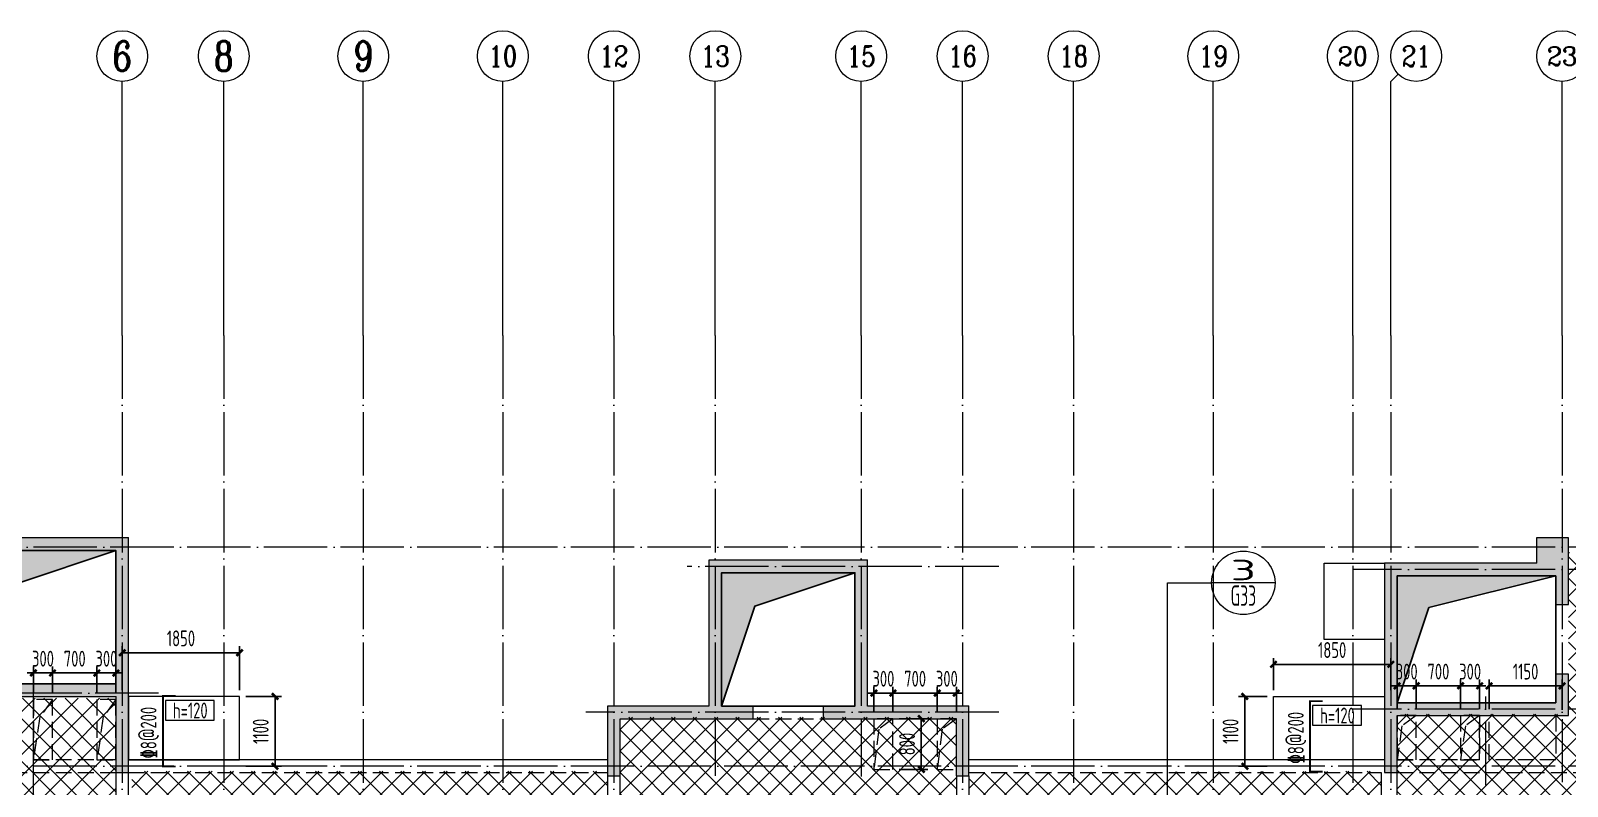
# Model space of a CAD drawing. Extents: x 5874492 to 7194610, y -939842 to -279257.
# Drawn here: x 6615752 to 6639977, y -585992 to -574087 of the extents above; entities that cross this region are included whole.
import ezdxf
from ezdxf.enums import TextEntityAlignment as Align

# ---------------------------------------------------------------- set-up
doc = ezdxf.new("R2010")
doc.units = 0
doc.header["$LTSCALE"] = 1000
doc.linetypes.add('DASH', pattern=[0.35, 0.25, -0.1])
doc.linetypes.add('DOTE', pattern=[2.42, 2, -0.2, 0.02, -0.2])
for name, color, linetype, lineweight in [('A-标注-轴号', 3, 'Continuous', 15), ('A-标注-轴号文字', 7, 'Continuous', 15), ('A-轴线-塔楼', 1, 'DOTE', 9), ('A-轴线-隔墙', 41, 'DOTE', 9), ('S-基础-DIM', 3, 'Continuous', 20), ('S-墙柱-HATCH', 251, 'Continuous', 20), ('S-墙柱-WALL', 6, 'Continuous', 20), ('S-板-BEAM', 4, 'DASH', 20), ('S-板-BEAM-CON', 2, 'Continuous', 20), ('S-板-COLU', 50, 'DASH', 20), ('S-板-DIM', 3, 'Continuous', 20), ('S-板-大样索引', 3, 'Continuous', 20), ('S-板-板厚', 191, 'Continuous', 20), ('S-板-板面填充', 251, 'Continuous', 20), ('S-板-楼板负筋', 1, 'Continuous', 20), ('S-板-楼板负筋文字', 7, 'Continuous', 20), ('S-板-洞口边线', 211, 'Continuous', 20), ('S-轴网-轴号', 3, 'Continuous', 20)]:
    doc.layers.add(name, color=color, linetype=linetype, lineweight=lineweight)
for name, color, linetype in [('HOLE', 5, 'Continuous'), ('HOLE_HATCH', 9, 'Continuous'), ('PUB_DIM', 3, 'Continuous')]:
    doc.layers.add(name, color=color, linetype=linetype)
doc.styles.add('_TCH_AXIS', font='COMPLEX.shx', dxfattribs={"bigfont": 'hztxt.shx'})
doc.styles.add('COMPLEX', font='COMPLEX')
doc.styles.add('TSSD_Rein', font='tssdeng.shx', dxfattribs={"width": 0.7, "bigfont": 'hztxt.shx'})
doc.styles.add('TSSD_REIN_T3', font='tssdeng.shx', dxfattribs={"width": 0.7, "bigfont": 'hztxt.shx'})
doc.styles.add('样式 1', font='tssdeng.shx', dxfattribs={"width": 0.7, "bigfont": 'tssdchn.shx'})
doc.dimstyles.new('_TCH_ARCH&&100', dxfattribs={"dimtxt": 250, "dimasz": 100, "dimexe": 100, "dimexo": 100, "dimgap": 100, "dimtad": 1, "dimdec": 0, "dimzin": 0, "dimdsep": 46, "dimtxsty": 'TSSD_REIN_T3', "dimblk": 'ARCHTICK', "dimcen": 0.09, "dimclrt": 7, "dimazin": 2, "dimtfac": 1, "dimtdec": 0, "dimtix": 1, "dimtmove": 2, "dimatfit": 3, "dimfxl": 0, "dimtolj": 1, "dimtzin": 0, "dimarcsym": 0})
pattern_1 = [(45, (2290886.66, 70459.85), (-168.379802, 168.379802), []), (135, (2290886.66, 70459.85), (-168.379802, -168.379802), [])]

# ---------------------------------------------------------------- blocks, each defined once
blk = doc.blocks.new('_ArchTick')
at = {"color": 0, "linetype": 'ByBlock', "const_width": 0.4}
blk.add_lwpolyline([(-0.5, -0.5), (0.5, 0.5)], dxfattribs=at)
blk = doc.blocks.new('*D895')
at = {"layer": 'Defpoints', "color": 0, "transparency": 16777216}
for p in [(6637195, -584071), (6635345, -584577), (6637195, -584577)]:
    blk.add_point(p, dxfattribs=at)
at = {"layer": 'PUB_DIM', "color": 0, "lineweight": -2, "transparency": 16777216}
for p, q in [((6635345, -584477), (6635345, -583971)), ((6637195, -584477), (6637195, -583971)), ((6635345, -584071), (6637195, -584071))]:
    blk.add_line(p, q, dxfattribs=at)
at = {"layer": 'PUB_DIM', "color": 0, "lineweight": -2, "transparency": 16777216, "xscale": 100, "yscale": 100, "zscale": 100, "rotation": 180}
blk.add_blockref('_ArchTick', (6635345, -584071), dxfattribs=at)
at = {"layer": 'PUB_DIM', "color": 0, "lineweight": -2, "transparency": 16777216, "xscale": 100, "yscale": 100, "zscale": 100}
blk.add_blockref('_ArchTick', (6637195, -584071), dxfattribs=at)
at = {"layer": 'PUB_DIM', "color": 7, "transparency": 16777216, "insert": (6636270, -583846), "char_height": 250, "attachment_point": 5, "style": 'TSSD_REIN_T3'}
blk.add_mtext('\\A1;1850', dxfattribs=at)
blk = doc.blocks.new('*D896')
at = {"layer": 'Defpoints', "color": 0, "transparency": 16777216}
for p in [(6634893, -584577), (6635345, -584577), (6635345, -585677)]:
    blk.add_point(p, dxfattribs=at)
at = {"layer": 'PUB_DIM', "color": 0, "lineweight": -2, "transparency": 16777216}
for p, q in [((6635245, -584577), (6634793, -584577)), ((6634893, -585677), (6634893, -584577)), ((6635245, -585677), (6634793, -585677))]:
    blk.add_line(p, q, dxfattribs=at)
at = {"layer": 'PUB_DIM', "color": 0, "lineweight": -2, "transparency": 16777216, "xscale": 100, "yscale": 100, "zscale": 100}
for p, rotation in [((6634893, -584577), 90), ((6634893, -585677), 270)]:
    blk.add_blockref('_ArchTick', p, dxfattribs=dict(at, rotation=rotation))
at = {"layer": 'PUB_DIM', "color": 7, "transparency": 16777216, "insert": (6634668, -585127), "char_height": 250, "attachment_point": 5, "rotation": 90, "style": 'TSSD_REIN_T3'}
blk.add_mtext('\\A1;1100', dxfattribs=at)
blk = doc.blocks.new('*D897')
at = {"layer": 'Defpoints', "color": 0, "transparency": 16777216}
for p in [(6619045, -583887), (6617195, -584577), (6619045, -584577)]:
    blk.add_point(p, dxfattribs=at)
at = {"layer": 'S-基础-DIM', "color": 0, "lineweight": -2, "transparency": 16777216}
for p, q in [((6617195, -584477), (6617195, -583787)), ((6619045, -584477), (6619045, -583787)), ((6617195, -583887), (6619045, -583887))]:
    blk.add_line(p, q, dxfattribs=at)
at = {"layer": 'S-基础-DIM', "color": 0, "lineweight": -2, "transparency": 16777216, "xscale": 100, "yscale": 100, "zscale": 100, "rotation": 180}
blk.add_blockref('_ArchTick', (6617195, -583887), dxfattribs=at)
at = {"layer": 'S-基础-DIM', "color": 0, "lineweight": -2, "transparency": 16777216, "xscale": 100, "yscale": 100, "zscale": 100}
blk.add_blockref('_ArchTick', (6619045, -583887), dxfattribs=at)
at = {"layer": 'S-基础-DIM', "color": 7, "transparency": 16777216, "insert": (6618120, -583662), "char_height": 250, "attachment_point": 5, "style": 'TSSD_REIN_T3'}
blk.add_mtext('\\A1;1850', dxfattribs=at)
blk = doc.blocks.new('*D898')
at = {"layer": 'Defpoints', "color": 0, "transparency": 16777216}
for p in [(6619045, -584577), (6619603, -584577), (6619045, -585677)]:
    blk.add_point(p, dxfattribs=at)
at = {"layer": 'S-基础-DIM', "color": 0, "lineweight": -2, "transparency": 16777216}
for p, q in [((6619145, -584577), (6619703, -584577)), ((6619603, -585677), (6619603, -584577)), ((6619145, -585677), (6619703, -585677))]:
    blk.add_line(p, q, dxfattribs=at)
at = {"layer": 'S-基础-DIM', "color": 0, "lineweight": -2, "transparency": 16777216, "xscale": 100, "yscale": 100, "zscale": 100}
for p, rotation in [((6619603, -584577), 90), ((6619603, -585677), 270)]:
    blk.add_blockref('_ArchTick', p, dxfattribs=dict(at, rotation=rotation))
at = {"layer": 'S-基础-DIM', "color": 7, "transparency": 16777216, "insert": (6619378, -585127), "char_height": 250, "attachment_point": 5, "rotation": 90, "style": 'TSSD_REIN_T3'}
blk.add_mtext('\\A1;1100', dxfattribs=at)
blk = doc.blocks.new('*D899')
at = {"layer": 'Defpoints', "color": 0, "transparency": 16777216}
for p in [(6639895, -584410), (6638745, -584877), (6639895, -584877)]:
    blk.add_point(p, dxfattribs=at)
at = {"layer": 'S-基础-DIM', "color": 0, "lineweight": -2, "transparency": 16777216}
for p, q in [((6638745, -584777), (6638745, -584310)), ((6638745, -584410), (6639895, -584410)), ((6639895, -584777), (6639895, -584310))]:
    blk.add_line(p, q, dxfattribs=at)
at = {"layer": 'S-基础-DIM', "color": 0, "lineweight": -2, "transparency": 16777216, "xscale": 100, "yscale": 100, "zscale": 100, "rotation": 180}
blk.add_blockref('_ArchTick', (6638745, -584410), dxfattribs=at)
at = {"layer": 'S-基础-DIM', "color": 0, "lineweight": -2, "transparency": 16777216, "xscale": 100, "yscale": 100, "zscale": 100}
blk.add_blockref('_ArchTick', (6639895, -584410), dxfattribs=at)
at = {"layer": 'S-基础-DIM', "color": 7, "transparency": 16777216, "insert": (6639320, -584185), "char_height": 250, "attachment_point": 5, "style": 'TSSD_REIN_T3'}
blk.add_mtext('\\A1;1150', dxfattribs=at)
blk = doc.blocks.new('*D929')
at = {"layer": 'Defpoints', "color": 0, "transparency": 16777216}
for p in [(6616095, -584207), (6615795, -584627), (6616095, -584627)]:
    blk.add_point(p, dxfattribs=at)
at = {"layer": 'S-板-DIM', "color": 0, "lineweight": -2, "transparency": 16777216}
for p, q in [((6615795, -584207), (6615695, -584207)), ((6615795, -584527), (6615795, -584107)), ((6615795, -584207), (6616095, -584207)), ((6616095, -584527), (6616095, -584107)), ((6616095, -584207), (6616195, -584207))]:
    blk.add_line(p, q, dxfattribs=at)
at = {"layer": 'S-板-DIM', "color": 0, "lineweight": -2, "transparency": 16777216, "xscale": 100, "yscale": 100, "zscale": 100}
blk.add_blockref('_ArchTick', (6615795, -584207), dxfattribs=at)
at = {"layer": 'S-板-DIM', "color": 0, "lineweight": -2, "transparency": 16777216, "xscale": 100, "yscale": 100, "zscale": 100, "rotation": 180}
blk.add_blockref('_ArchTick', (6616095, -584207), dxfattribs=at)
at = {"layer": 'S-板-DIM', "color": 7, "transparency": 16777216, "insert": (6615945, -583982), "char_height": 250, "attachment_point": 5, "style": 'TSSD_REIN_T3'}
blk.add_mtext('\\A1;300', dxfattribs=at)
blk = doc.blocks.new('*D930')
at = {"layer": 'Defpoints', "color": 0, "transparency": 16777216}
for p in [(6616795, -584207), (6616095, -584627), (6616795, -584627)]:
    blk.add_point(p, dxfattribs=at)
at = {"layer": 'S-板-DIM', "color": 0, "lineweight": -2, "transparency": 16777216}
for p, q in [((6616095, -584527), (6616095, -584107)), ((6616095, -584207), (6616795, -584207)), ((6616795, -584527), (6616795, -584107))]:
    blk.add_line(p, q, dxfattribs=at)
at = {"layer": 'S-板-DIM', "color": 0, "lineweight": -2, "transparency": 16777216, "xscale": 100, "yscale": 100, "zscale": 100, "rotation": 180}
blk.add_blockref('_ArchTick', (6616095, -584207), dxfattribs=at)
at = {"layer": 'S-板-DIM', "color": 0, "lineweight": -2, "transparency": 16777216, "xscale": 100, "yscale": 100, "zscale": 100}
blk.add_blockref('_ArchTick', (6616795, -584207), dxfattribs=at)
at = {"layer": 'S-板-DIM', "color": 7, "transparency": 16777216, "insert": (6616445, -583982), "char_height": 250, "attachment_point": 5, "style": 'TSSD_REIN_T3'}
blk.add_mtext('\\A1;700', dxfattribs=at)
blk = doc.blocks.new('*D931')
at = {"layer": 'Defpoints', "color": 0, "transparency": 16777216}
for p in [(6617095, -584207), (6616795, -584627), (6617095, -584627)]:
    blk.add_point(p, dxfattribs=at)
at = {"layer": 'S-板-DIM', "color": 0, "lineweight": -2, "transparency": 16777216}
for p, q in [((6616795, -584207), (6616695, -584207)), ((6616795, -584527), (6616795, -584107)), ((6616795, -584207), (6617095, -584207)), ((6617095, -584527), (6617095, -584107)), ((6617095, -584207), (6617195, -584207))]:
    blk.add_line(p, q, dxfattribs=at)
at = {"layer": 'S-板-DIM', "color": 0, "lineweight": -2, "transparency": 16777216, "xscale": 100, "yscale": 100, "zscale": 100}
blk.add_blockref('_ArchTick', (6616795, -584207), dxfattribs=at)
at = {"layer": 'S-板-DIM', "color": 0, "lineweight": -2, "transparency": 16777216, "xscale": 100, "yscale": 100, "zscale": 100, "rotation": 180}
blk.add_blockref('_ArchTick', (6617095, -584207), dxfattribs=at)
at = {"layer": 'S-板-DIM', "color": 7, "transparency": 16777216, "insert": (6616945, -583982), "char_height": 250, "attachment_point": 5, "style": 'TSSD_REIN_T3'}
blk.add_mtext('\\A1;300', dxfattribs=at)
blk = doc.blocks.new('*D932')
at = {"layer": 'Defpoints', "color": 0, "transparency": 16777216}
for p in [(6638595, -584410), (6638295, -584877), (6638595, -584877)]:
    blk.add_point(p, dxfattribs=at)
at = {"layer": 'S-板-DIM', "color": 0, "lineweight": -2, "transparency": 16777216}
for p, q in [((6638295, -584410), (6638195, -584410)), ((6638295, -584777), (6638295, -584310)), ((6638295, -584410), (6638595, -584410)), ((6638595, -584777), (6638595, -584310)), ((6638595, -584410), (6638695, -584410))]:
    blk.add_line(p, q, dxfattribs=at)
at = {"layer": 'S-板-DIM', "color": 0, "lineweight": -2, "transparency": 16777216, "xscale": 100, "yscale": 100, "zscale": 100}
blk.add_blockref('_ArchTick', (6638295, -584410), dxfattribs=at)
at = {"layer": 'S-板-DIM', "color": 0, "lineweight": -2, "transparency": 16777216, "xscale": 100, "yscale": 100, "zscale": 100, "rotation": 180}
blk.add_blockref('_ArchTick', (6638595, -584410), dxfattribs=at)
at = {"layer": 'S-板-DIM', "color": 7, "transparency": 16777216, "insert": (6638445, -584185), "char_height": 250, "attachment_point": 5, "style": 'TSSD_REIN_T3'}
blk.add_mtext('\\A1;300', dxfattribs=at)
blk = doc.blocks.new('*D933')
at = {"layer": 'Defpoints', "color": 0, "transparency": 16777216}
for p in [(6638295, -584410), (6637595, -584877), (6638295, -584877)]:
    blk.add_point(p, dxfattribs=at)
at = {"layer": 'S-板-DIM', "color": 0, "lineweight": -2, "transparency": 16777216}
for p, q in [((6637595, -584777), (6637595, -584310)), ((6637595, -584410), (6638295, -584410)), ((6638295, -584777), (6638295, -584310))]:
    blk.add_line(p, q, dxfattribs=at)
at = {"layer": 'S-板-DIM', "color": 0, "lineweight": -2, "transparency": 16777216, "xscale": 100, "yscale": 100, "zscale": 100, "rotation": 180}
blk.add_blockref('_ArchTick', (6637595, -584410), dxfattribs=at)
at = {"layer": 'S-板-DIM', "color": 0, "lineweight": -2, "transparency": 16777216, "xscale": 100, "yscale": 100, "zscale": 100}
blk.add_blockref('_ArchTick', (6638295, -584410), dxfattribs=at)
at = {"layer": 'S-板-DIM', "color": 7, "transparency": 16777216, "insert": (6637945, -584185), "char_height": 250, "attachment_point": 5, "style": 'TSSD_REIN_T3'}
blk.add_mtext('\\A1;700', dxfattribs=at)
blk = doc.blocks.new('*D934')
at = {"layer": 'Defpoints', "color": 0, "transparency": 16777216}
for p in [(6637595, -584410), (6637295, -584877), (6637595, -584877)]:
    blk.add_point(p, dxfattribs=at)
at = {"layer": 'S-板-DIM', "color": 0, "lineweight": -2, "transparency": 16777216}
for p, q in [((6637295, -584410), (6637195, -584410)), ((6637295, -584777), (6637295, -584310)), ((6637295, -584410), (6637595, -584410)), ((6637595, -584777), (6637595, -584310)), ((6637595, -584410), (6637695, -584410))]:
    blk.add_line(p, q, dxfattribs=at)
at = {"layer": 'S-板-DIM', "color": 0, "lineweight": -2, "transparency": 16777216, "xscale": 100, "yscale": 100, "zscale": 100}
blk.add_blockref('_ArchTick', (6637295, -584410), dxfattribs=at)
at = {"layer": 'S-板-DIM', "color": 0, "lineweight": -2, "transparency": 16777216, "xscale": 100, "yscale": 100, "zscale": 100, "rotation": 180}
blk.add_blockref('_ArchTick', (6637595, -584410), dxfattribs=at)
at = {"layer": 'S-板-DIM', "color": 7, "transparency": 16777216, "insert": (6637445, -584185), "char_height": 250, "attachment_point": 5, "style": 'TSSD_REIN_T3'}
blk.add_mtext('\\A1;300', dxfattribs=at)
blk = doc.blocks.new('*D935')
at = {"layer": 'Defpoints', "color": 0, "transparency": 16777216}
for p in [(6630345, -584523), (6630045, -584927), (6630345, -584927)]:
    blk.add_point(p, dxfattribs=at)
at = {"layer": 'S-板-DIM', "color": 0, "lineweight": -2, "transparency": 16777216}
for p, q in [((6630045, -584523), (6629945, -584523)), ((6630045, -584827), (6630045, -584423)), ((6630045, -584523), (6630345, -584523)), ((6630345, -584827), (6630345, -584423)), ((6630345, -584523), (6630445, -584523))]:
    blk.add_line(p, q, dxfattribs=at)
at = {"layer": 'S-板-DIM', "color": 0, "lineweight": -2, "transparency": 16777216, "xscale": 100, "yscale": 100, "zscale": 100}
blk.add_blockref('_ArchTick', (6630045, -584523), dxfattribs=at)
at = {"layer": 'S-板-DIM', "color": 0, "lineweight": -2, "transparency": 16777216, "xscale": 100, "yscale": 100, "zscale": 100, "rotation": 180}
blk.add_blockref('_ArchTick', (6630345, -584523), dxfattribs=at)
at = {"layer": 'S-板-DIM', "color": 7, "transparency": 16777216, "insert": (6630195, -584298), "char_height": 250, "attachment_point": 5, "style": 'TSSD_REIN_T3'}
blk.add_mtext('\\A1;300', dxfattribs=at)
blk = doc.blocks.new('*D936')
at = {"layer": 'Defpoints', "color": 0, "transparency": 16777216}
for p in [(6630045, -584523), (6629345, -584927), (6630045, -584927)]:
    blk.add_point(p, dxfattribs=at)
at = {"layer": 'S-板-DIM', "color": 0, "lineweight": -2, "transparency": 16777216}
for p, q in [((6629345, -584827), (6629345, -584423)), ((6629345, -584523), (6630045, -584523)), ((6630045, -584827), (6630045, -584423))]:
    blk.add_line(p, q, dxfattribs=at)
at = {"layer": 'S-板-DIM', "color": 0, "lineweight": -2, "transparency": 16777216, "xscale": 100, "yscale": 100, "zscale": 100, "rotation": 180}
blk.add_blockref('_ArchTick', (6629345, -584523), dxfattribs=at)
at = {"layer": 'S-板-DIM', "color": 0, "lineweight": -2, "transparency": 16777216, "xscale": 100, "yscale": 100, "zscale": 100}
blk.add_blockref('_ArchTick', (6630045, -584523), dxfattribs=at)
at = {"layer": 'S-板-DIM', "color": 7, "transparency": 16777216, "insert": (6629695, -584298), "char_height": 250, "attachment_point": 5, "style": 'TSSD_REIN_T3'}
blk.add_mtext('\\A1;700', dxfattribs=at)
blk = doc.blocks.new('*D937')
at = {"layer": 'Defpoints', "color": 0, "transparency": 16777216}
for p in [(6629345, -584523), (6629045, -584927), (6629345, -584927)]:
    blk.add_point(p, dxfattribs=at)
at = {"layer": 'S-板-DIM', "color": 0, "lineweight": -2, "transparency": 16777216}
for p, q in [((6629045, -584523), (6628945, -584523)), ((6629045, -584827), (6629045, -584423)), ((6629045, -584523), (6629345, -584523)), ((6629345, -584827), (6629345, -584423)), ((6629345, -584523), (6629445, -584523))]:
    blk.add_line(p, q, dxfattribs=at)
at = {"layer": 'S-板-DIM', "color": 0, "lineweight": -2, "transparency": 16777216, "xscale": 100, "yscale": 100, "zscale": 100}
blk.add_blockref('_ArchTick', (6629045, -584523), dxfattribs=at)
at = {"layer": 'S-板-DIM', "color": 0, "lineweight": -2, "transparency": 16777216, "xscale": 100, "yscale": 100, "zscale": 100, "rotation": 180}
blk.add_blockref('_ArchTick', (6629345, -584523), dxfattribs=at)
at = {"layer": 'S-板-DIM', "color": 7, "transparency": 16777216, "insert": (6629195, -584298), "char_height": 250, "attachment_point": 5, "style": 'TSSD_REIN_T3'}
blk.add_mtext('\\A1;300', dxfattribs=at)
blk = doc.blocks.new('*D938')
at = {"layer": 'Defpoints', "color": 0, "transparency": 16777216}
for p in [(6629345, -584927), (6629793, -584927), (6629345, -585727)]:
    blk.add_point(p, dxfattribs=at)
at = {"layer": 'S-板-DIM', "color": 0, "lineweight": -2, "transparency": 16777216}
for p, q in [((6629445, -584927), (6629893, -584927)), ((6629793, -585727), (6629793, -584927)), ((6629445, -585727), (6629893, -585727))]:
    blk.add_line(p, q, dxfattribs=at)
at = {"layer": 'S-板-DIM', "color": 0, "lineweight": -2, "transparency": 16777216, "xscale": 100, "yscale": 100, "zscale": 100}
for p, rotation in [((6629793, -584927), 90), ((6629793, -585727), 270)]:
    blk.add_blockref('_ArchTick', p, dxfattribs=dict(at, rotation=rotation))
at = {"layer": 'S-板-DIM', "color": 7, "transparency": 16777216, "insert": (6629568, -585327), "char_height": 250, "attachment_point": 5, "rotation": 90, "style": 'TSSD_REIN_T3'}
blk.add_mtext('\\A1;800', dxfattribs=at)
blk = doc.blocks.new('regerh')
at = {"layer": 'HOLE_HATCH', "ltscale": 0.2}
for points in [[(6614995, -514405), (6617095, -514405), (6615520, -514930), (6614995, -516505)], [(6626645, -514755), (6628745, -514755), (6627170, -515280), (6626645, -516855)], [(6637295, -514805), (6639795, -514805), (6637795, -515305), (6637295, -516805)]]:
    blk.add_hatch(color=256, dxfattribs=at).paths.add_polyline_path(points)
at = {"layer": 'HOLE', "ltscale": 0.2}
for points in [[(6614995, -516505), (6617095, -516505), (6617095, -514405), (6614995, -514405)], [(6626645, -516855), (6628745, -516855), (6628745, -514755), (6626645, -514755)], [(6637295, -516805), (6639795, -516805), (6639795, -514805), (6637295, -514805)]]:
    blk.add_lwpolyline(points, close=True, dxfattribs=at)
for points in [[(6614995, -516505), (6615520, -514930), (6617095, -514405)], [(6626645, -516855), (6627170, -515280), (6628745, -514755)], [(6637295, -516805), (6637795, -515305), (6639795, -514805)]]:
    blk.add_lwpolyline(points, dxfattribs=at)
at = {"layer": 'S-板-BEAM'}
for p, q in [((6615795, -517705), (6615795, -516755)), ((6627145, -517055), (6628245, -517055)), ((6638595, -517005), (6638595, -517705)), ((6638745, -517705), (6638745, -517005)), ((6639795, -517005), (6639795, -517705)), ((6612995, -517905), (6617095, -517905)), ((6617095, -517705), (6615795, -517705)), ((6617295, -517905), (6624845, -517905)), ((6630545, -517905), (6637045, -517905)), ((6638595, -517705), (6637295, -517705)), ((6637295, -517905), (6638670, -517905)), ((6638670, -517905), (6642395, -517905)), ((6639795, -517705), (6638745, -517705))]:
    blk.add_line(p, q, dxfattribs=at)
at = {"layer": 'S-板-BEAM-CON'}
for p, q in [((6639795, -515255), (6639795, -516380)), ((6628245, -516855), (6627145, -516855)), ((6617095, -517905), (6617095, -519255)), ((6624845, -517705), (6617295, -517705)), ((6617295, -519255), (6617295, -517905)), ((6637045, -517705), (6630545, -517705)), ((6637045, -517905), (6637045, -519255)), ((6637295, -519255), (6637295, -517905)), ((6624845, -517955), (6624845, -519255)), ((6625045, -519255), (6625045, -517955)), ((6630345, -517955), (6630345, -519255)), ((6630545, -519255), (6630545, -517955))]:
    blk.add_line(p, q, dxfattribs=at)
for points in [[(6636145, -514605), (6637095, -514605), (6637095, -515805), (6636145, -515805)], [(6619045, -516705), (6617295, -516705), (6617295, -517705), (6619045, -517705)], [(6635345, -516705), (6637095, -516705), (6637095, -517705), (6635345, -517705)]]:
    blk.add_lwpolyline(points, close=True, dxfattribs=at)
at = {"layer": 'S-板-洞口边线', "linetype": 'DASH'}
for points in [[(6615795, -516755), (6615795, -517705), (6616095, -517705), (6616095, -516755), (6615795, -516755)], [(6616095, -516755), (6615895, -517023), (6615795, -517705)], [(6616795, -516755), (6616795, -517705), (6617095, -517705), (6617095, -516755), (6616795, -516755)], [(6617095, -516755), (6616895, -517023), (6616795, -517705)], [(6629045, -517055), (6629045, -517855), (6629345, -517855), (6629345, -517055), (6629045, -517055)], [(6629345, -517055), (6629121, -517218), (6629045, -517855)], [(6630045, -517055), (6630045, -517855), (6630345, -517855), (6630345, -517055), (6630045, -517055)], [(6630345, -517055), (6630121, -517218), (6630045, -517855)], [(6637295, -517005), (6637295, -517705), (6637595, -517705), (6637595, -517005), (6637295, -517005)], [(6637595, -517005), (6637371, -517168), (6637295, -517705)], [(6638295, -517005), (6638295, -517705), (6638595, -517705), (6638595, -517005), (6638295, -517005)], [(6638595, -517005), (6638371, -517168), (6638295, -517705)]]:
    blk.add_lwpolyline(points, dxfattribs=at)
blk = doc.blocks.new('_AXISO')
blk.add_circle((0, 0), 0.5)
at = {"layer": 'S-轴网-轴号', "style": 'COMPLEX', "width": 1.041667}
blk.add_attdef('A', text='', height=0.56, dxfattribs=at).set_placement((-0.25, -0.28), (0.25, -0.28), align=Align.FIT)
blk = doc.blocks.new('ZHOUWANG2')
at = {"layer": 'A-标注-轴号'}
for p, q in [((200763, 139127), (200646, 139010)), ((180646, 135010), (180646, 139010)), ((182246, 135010), (182246, 139010)), ((184446, 135010), (184446, 139010)), ((186646, 135010), (186646, 139010)), ((188396, 135010), (188396, 139010)), ((189996, 135010), (189996, 139010)), ((192296, 135010), (192296, 139010)), ((193896, 135010), (193896, 139010)), ((195646, 135010), (195646, 139010)), ((197846, 135010), (197846, 139010)), ((200046, 135010), (200046, 139010)), ((200646, 135010), (200646, 139010)), ((203346, 135010), (203346, 139010))]:
    blk.add_line(p, q, dxfattribs=at)
at = {"layer": 'A-轴线-塔楼', "linetype": 'DOTE', "ltscale": 0.5}
for p, q in [((180646, 135010), (180646, 126470)), ((182246, 135010), (182246, 124670)), ((184446, 135010), (184446, 108021)), ((186646, 135010), (186646, 124670)), ((188396, 135010), (188396, 126470)), ((189996, 135010), (189996, 128070)), ((192296, 135010), (192296, 128060)), ((193896, 135010), (193896, 126470)), ((195646, 135010), (195646, 124670)), ((197846, 135010), (197846, 108021)), ((200046, 135010), (200046, 124670)), ((200646, 135010), (200646, 124670)), ((203346, 135010), (203346, 127970)), ((227437, 131670), (165262, 131670)), ((194464, 131370), (189555, 131370)), ((227437, 131320), (200046, 131320)), ((181217, 129370), (165262, 129370)), ((227437, 129120), (200046, 129120)), ((194464, 129070), (187956, 129070)), ((227437, 128220), (165262, 128220))]:
    blk.add_line(p, q, dxfattribs=at)
at = {"layer": 'A-轴线-隔墙', "ltscale": 0.5}
for p, q in [((179246, 127767), (179246, 129570)), ((202146, 127920), (202146, 129320))]:
    blk.add_line(p, q, dxfattribs=at)
at = {"layer": 'A-标注-轴号'}
ref = blk.add_blockref('_AXISO', (180646, 139410), dxfattribs=dict(at, xscale=800, yscale=800, zscale=800))
ref.add_attrib('A', '6', dxfattribs={"layer": 'A-标注-轴号文字', "ltscale": 0.2, "height": 466, "style": '_TCH_AXIS'}).set_placement((180491, 139177), (180801, 139177), align=Align.FIT)
ref = blk.add_blockref('_AXISO', (182246, 139410), dxfattribs=dict(at, xscale=800, yscale=800, zscale=800))
ref.add_attrib('A', '8', dxfattribs={"layer": 'A-标注-轴号文字', "ltscale": 0.2, "height": 466, "style": '_TCH_AXIS'}).set_placement((182091, 139177), (182401, 139177), align=Align.FIT)
ref = blk.add_blockref('_AXISO', (184446, 139410), dxfattribs=dict(at, xscale=800, yscale=800, zscale=800))
ref.add_attrib('A', '9', dxfattribs={"layer": 'A-标注-轴号文字', "ltscale": 0.2, "height": 466, "style": '_TCH_AXIS'}).set_placement((184291, 139177), (184601, 139177), align=Align.FIT)
ref = blk.add_blockref('_AXISO', (186646, 139410), dxfattribs=dict(at, xscale=800, yscale=800, zscale=800))
ref.add_attrib('A', '10', dxfattribs={"layer": 'A-标注-轴号文字', "ltscale": 0.2, "height": 328.4, "style": '_TCH_AXIS'}).set_placement((186419, 139246), (186873, 139246), align=Align.FIT)
ref = blk.add_blockref('_AXISO', (188396, 139410), dxfattribs=dict(at, xscale=800, yscale=800, zscale=800))
ref.add_attrib('A', '12', dxfattribs={"layer": 'A-标注-轴号文字', "ltscale": 0.2, "height": 328.4, "style": '_TCH_AXIS'}).set_placement((188169, 139246), (188623, 139246), align=Align.FIT)
ref = blk.add_blockref('_AXISO', (189996, 139410), dxfattribs=dict(at, xscale=800, yscale=800, zscale=800))
ref.add_attrib('A', '13', dxfattribs={"layer": 'A-标注-轴号文字', "ltscale": 0.2, "height": 328.4, "style": '_TCH_AXIS'}).set_placement((189769, 139246), (190223, 139246), align=Align.FIT)
ref = blk.add_blockref('_AXISO', (192296, 139410), dxfattribs=dict(at, xscale=800, yscale=800, zscale=800))
ref.add_attrib('A', '15', dxfattribs={"layer": 'A-标注-轴号文字', "ltscale": 0.2, "height": 328.4, "style": '_TCH_AXIS'}).set_placement((192069, 139246), (192523, 139246), align=Align.FIT)
ref = blk.add_blockref('_AXISO', (193896, 139410), dxfattribs=dict(at, xscale=800, yscale=800, zscale=800))
ref.add_attrib('A', '16', dxfattribs={"layer": 'A-标注-轴号文字', "ltscale": 0.2, "height": 328.4, "style": '_TCH_AXIS'}).set_placement((193669, 139246), (194123, 139246), align=Align.FIT)
ref = blk.add_blockref('_AXISO', (195646, 139410), dxfattribs=dict(at, xscale=800, yscale=800, zscale=800))
ref.add_attrib('A', '18', dxfattribs={"layer": 'A-标注-轴号文字', "ltscale": 0.2, "height": 328.4, "style": '_TCH_AXIS'}).set_placement((195419, 139246), (195873, 139246), align=Align.FIT)
ref = blk.add_blockref('_AXISO', (197846, 139410), dxfattribs=dict(at, xscale=800, yscale=800, zscale=800))
ref.add_attrib('A', '19', dxfattribs={"layer": 'A-标注-轴号文字', "ltscale": 0.2, "height": 328.4, "style": '_TCH_AXIS'}).set_placement((197619, 139246), (198073, 139246), align=Align.FIT)
ref = blk.add_blockref('_AXISO', (200046, 139410), dxfattribs=dict(at, xscale=800, yscale=800, zscale=800))
ref.add_attrib('A', '20', dxfattribs={"layer": 'A-标注-轴号文字', "ltscale": 0.2, "height": 294.3, "style": '_TCH_AXIS'}).set_placement((199808, 139263), (200284, 139263), align=Align.FIT)
ref = blk.add_blockref('_AXISO', (201046, 139410), dxfattribs=dict(at, xscale=800, yscale=800, zscale=800))
ref.add_attrib('A', '21', dxfattribs={"layer": 'A-标注-轴号文字', "ltscale": 0.2, "height": 328.4, "style": '_TCH_AXIS'}).set_placement((200819, 139246), (201273, 139246), align=Align.FIT)
ref = blk.add_blockref('_AXISO', (203346, 139410), dxfattribs=dict(at, xscale=800, yscale=800, zscale=800))
ref.add_attrib('A', '23', dxfattribs={"layer": 'A-标注-轴号文字', "ltscale": 0.2, "height": 294.3, "style": '_TCH_AXIS'}).set_placement((203108, 139263), (203584, 139263), align=Align.FIT)
blk = doc.blocks.new('dsfhfhkjhk')
at = {"layer": 'S-板-大样索引', "color": 1}
for p, q in [((6511393, -1417913), (6512091, -1417913)), ((6511393, -1423374), (6511393, -1417913)), ((6513091, -1417913), (6512091, -1417913))]:
    blk.add_line(p, q, dxfattribs=at)
blk.add_circle((6512591, -1417913), 500, dxfattribs=at)
at = {"layer": 'S-板-大样索引', "color": 1, "style": 'TSSD_Rein'}
for s, width, p, p2 in [('3', 2.321429, (6512390, -1417873), (6512793, -1417873)), ('G33', 0.590909, (6512390, -1418276), (6512793, -1418276))]:
    blk.add_text(s, height=322, dxfattribs=dict(at, width=width)).set_placement(p, p2, align=Align.FIT)
blk = doc.blocks.new('sgfdhgfjhgkj')
at = {"layer": 'S-板-COLU', "const_width": 10}
for points in [[(6300645, -248122), (6300645, -249322), (6300845, -249322), (6300845, -245622), (6298345, -245622), (6298345, -246322), (6298545, -246322), (6298545, -245822), (6300645, -245822), (6300645, -247922), (6298545, -247922), (6298545, -247422), (6298345, -247422), (6298345, -248122)], [(6323045, -246022), (6320645, -246022), (6320645, -249322), (6320845, -249322), (6320845, -248422), (6323545, -248422), (6323545, -247772), (6323345, -247772), (6323345, -248222), (6320845, -248222), (6320845, -246222), (6323345, -246222), (6323345, -246672), (6323545, -246672), (6323545, -245622), (6323045, -245622)], [(6314095, -249372), (6314095, -248272), (6312495, -248272), (6312495, -245972), (6309995, -245972), (6309995, -248272), (6308395, -248272), (6308395, -249372), (6308595, -249372), (6308595, -248472), (6310695, -248472), (6310695, -248272), (6310195, -248272), (6310195, -246172), (6312295, -246172), (6312295, -248272), (6311795, -248272), (6311795, -248472), (6313895, -248472), (6313895, -249372)]]:
    blk.add_lwpolyline(points, close=True, dxfattribs=at)
blk = doc.blocks.new('sgfhgfjhgfj')
at = {"layer": 'S-墙柱-HATCH', "ltscale": 0.2}
h = blk.add_hatch(color=256, dxfattribs=at)
h.paths.add_polyline_path([(6336110, -190069), (6336110, -195439), (6335910, -195439), (6335910, -194669), (6333210, -194669), (6333210, -194469), (6333310, -194469), (6335910, -194469), (6335910, -189419), (6336510, -189419), (6336510, -190069)])
h.paths.add_polyline_path([(6312710, -204869), (6312710, -204569), (6311910, -204569), (6311910, -200169), (6311710, -200169), (6311710, -204569), (6310910, -204569), (6310910, -204869)])
h.paths.add_polyline_path([(6311910, -198969), (6311710, -198969), (6311710, -196469), (6311310, -196469), (6311310, -196269), (6312310, -196269), (6312310, -196469), (6311910, -196469)])
h.paths.add_polyline_path([(6325110, -198969), (6325310, -198969), (6325310, -196469), (6325710, -196469), (6325710, -196269), (6324710, -196269), (6324710, -196469), (6325110, -196469)])
h.paths.add_polyline_path([(6324310, -204869), (6324310, -204569), (6325110, -204569), (6325110, -200169), (6325310, -200169), (6325310, -204569), (6326110, -204569), (6326110, -204869)])
h.paths.add_polyline_path([(6331360, -204869), (6331360, -204569), (6331810, -204569), (6331810, -200819), (6332010, -200819), (6332010, -204569), (6332810, -204569), (6332810, -204869)])
h.paths.add_polyline_path([(6332010, -197169), (6331810, -197169), (6331810, -194669), (6331660, -194669), (6331660, -194469), (6332010, -194469)])
h.paths.add_polyline_path([(6336310, -204569), (6336110, -204569), (6336110, -201019), (6335910, -201019), (6335910, -205169), (6336310, -205169)])
h.paths.add_polyline_path([(6336610, -197169), (6336110, -197169), (6336110, -199969), (6335910, -199969), (6335910, -196919), (6336610, -196919)])
h.paths.add_polyline_path([(6319410, -204869), (6319410, -204569), (6318610, -204569), (6318610, -200819), (6318410, -200819), (6318410, -204569), (6317610, -204569), (6317610, -204869)])
h.paths.add_polyline_path([(6318410, -197169), (6318610, -197169), (6318610, -194669), (6318960, -194669), (6318960, -194469), (6318060, -194469), (6318060, -194669), (6318410, -194669)])
h.paths.add_polyline_path([(6307910, -194469), (6307910, -194669), (6309510, -194669), (6309510, -195109), (6309710, -195109), (6309710, -194469)])
h.paths.add_polyline_path([(6314110, -194669), (6315860, -194669), (6315860, -194469), (6313910, -194469), (6313910, -195109), (6314110, -195109)])
h.paths.add_polyline_path([(6322910, -194669), (6321160, -194669), (6321160, -194469), (6323110, -194469), (6323110, -195109), (6322910, -195109)])
h.paths.add_polyline_path([(6329135, -194469), (6329135, -194669), (6327510, -194669), (6327510, -195109), (6327310, -195109), (6327310, -194469)])
h.paths.add_polyline_path([(6321360, -193169), (6321360, -192069), (6319760, -192069), (6319760, -189769), (6317260, -189769), (6317260, -192069), (6315660, -192069), (6315660, -193169), (6315860, -193169), (6315860, -192269), (6317960, -192269), (6317960, -192069), (6317460, -192069), (6317460, -189969), (6319560, -189969), (6319560, -192069), (6319060, -192069), (6319060, -192269), (6321160, -192269), (6321160, -193169)])
h.paths.add_polyline_path([(6307910, -191919), (6307910, -193119), (6308110, -193119), (6308110, -189419), (6305610, -189419), (6305610, -190119), (6305810, -190119), (6305810, -189619), (6307910, -189619), (6307910, -191719), (6305810, -191719), (6305810, -191219), (6305610, -191219), (6305610, -191919)])
h.paths.add_polyline_path([(6300910, -190069), (6300910, -195439), (6301110, -195439), (6301110, -194669), (6303810, -194669), (6303810, -194469), (6303710, -194469), (6301110, -194469), (6301110, -189419), (6300510, -189419), (6300510, -190069)])
h.paths.add_polyline_path([(6313910, -196469), (6314910, -196469), (6314910, -198969), (6315110, -198969), (6315110, -196269), (6313910, -196269)])
h.paths.add_polyline_path([(6300410, -197169), (6300910, -197169), (6300910, -199969), (6301110, -199969), (6301110, -196919), (6300410, -196919)])
h.paths.add_polyline_path([(6295310, -204569), (6295060, -204569), (6295060, -197169), (6295900, -197169), (6295900, -196919), (6294810, -196919), (6294810, -205169), (6295310, -205169)])
h.paths.add_polyline_path([(6305660, -204869), (6305660, -204569), (6305210, -204569), (6305210, -200819), (6305010, -200819), (6305010, -204569), (6304210, -204569), (6304210, -204869)])
h.paths.add_polyline_path([(6315110, -203069), (6315110, -200569), (6314510, -200569), (6314510, -200769), (6314910, -200769), (6314910, -203069)])
h.paths.add_polyline_path([(6308710, -200769), (6309110, -200769), (6309110, -200569), (6308510, -200569), (6308510, -203069), (6308710, -203069)])
h.paths.add_polyline_path([(6308710, -196469), (6309710, -196469), (6309710, -196269), (6308510, -196269), (6308510, -198969), (6308710, -198969)])
h.paths.add_polyline_path([(6305010, -197169), (6305210, -197169), (6305210, -194669), (6305360, -194669), (6305360, -194469), (6305010, -194469)])
h.paths.add_polyline_path([(6328110, -192219), (6330810, -192219), (6330810, -191569), (6330610, -191569), (6330610, -192019), (6328110, -192019), (6328110, -190019), (6330610, -190019), (6330610, -190469), (6330810, -190469), (6330810, -189419), (6330310, -189419), (6330310, -189819), (6327910, -189819), (6327910, -193119), (6328110, -193119)])
h.paths.add_polyline_path([(6323110, -196469), (6322110, -196469), (6322110, -198969), (6321910, -198969), (6321910, -196269), (6323110, -196269)])
h.paths.add_polyline_path([(6341710, -204569), (6341960, -204569), (6341960, -197169), (6341120, -197169), (6341120, -196919), (6342210, -196919), (6342210, -205169), (6341710, -205169)])
h.paths.add_polyline_path([(6321910, -203069), (6321910, -200569), (6322510, -200569), (6322510, -200769), (6322110, -200769), (6322110, -203069)])
h.paths.add_polyline_path([(6328310, -200769), (6327910, -200769), (6327910, -200569), (6328510, -200569), (6328510, -203069), (6328310, -203069)])
h.paths.add_polyline_path([(6328310, -196469), (6327310, -196469), (6327310, -196269), (6328510, -196269), (6328510, -198969), (6328310, -198969)])
h.paths.add_polyline_path([(6300710, -204569), (6300910, -204569), (6300910, -201019), (6301110, -201019), (6301110, -205169), (6300710, -205169)])
at = {"layer": 'S-墙柱-WALL'}
for points in [[(6307910, -191919), (6307910, -193119), (6308110, -193119), (6308110, -189419), (6305610, -189419), (6305610, -190119), (6305810, -190119), (6305810, -189619), (6307910, -189619), (6307910, -191719), (6305810, -191719), (6305810, -191219), (6305610, -191219), (6305610, -191919)], [(6328110, -192219), (6330810, -192219), (6330810, -191569), (6330610, -191569), (6330610, -192019), (6328110, -192019), (6328110, -190019), (6330610, -190019), (6330610, -190469), (6330810, -190469), (6330810, -189419), (6330310, -189419), (6330310, -189819), (6327910, -189819), (6327910, -193119), (6328110, -193119)], [(6321360, -193169), (6321360, -192069), (6319760, -192069), (6319760, -189769), (6317260, -189769), (6317260, -192069), (6315660, -192069), (6315660, -193169), (6315860, -193169), (6315860, -192269), (6317960, -192269), (6317960, -192069), (6317460, -192069), (6317460, -189969), (6319560, -189969), (6319560, -192069), (6319060, -192069), (6319060, -192269), (6321160, -192269), (6321160, -193169)]]:
    blk.add_lwpolyline(points, close=True, dxfattribs=at)
blk = doc.blocks.new('sgjhgfjhgkjddd')
at = {"layer": 'S-墙柱-HATCH'}
for name, p in [('sgfdhgfjhgkj', (0, 0)), ('sgfhgfjhgfj', (-7266, -56204))]:
    blk.add_blockref(name, p, dxfattribs=at)

msp = doc.modelspace()

# ---------------------------------------------------------------- hatches: boundary and pattern name
at = {"layer": 'S-板-板面填充'}
h = msp.add_hatch(dxfattribs=at)
h.set_pattern_fill('ANSI37', color=256, scale=150, style=0)
h.set_pattern_definition(pattern_1)
h.paths.add_polyline_path([(6617094.8, -584604.2), (6614794.8, -584604.2), (6614794.8, -582304.2), (6612994.8, -582304.2), (6612994.8, -587354.2), (6617094.8, -587304.1)])
h = msp.add_hatch(dxfattribs=at)
h.set_pattern_fill('ANSI37', color=256, scale=150, style=0)
h.set_pattern_definition(pattern_1)
h.paths.add_polyline_path([(6637294.8, -584854.2), (6639994.8, -584854.2), (6639994.8, -582304.2), (6642394.8, -582304.2), (6642394.8, -587354.2), (6637294.8, -587304.1)])
h = msp.add_hatch(dxfattribs=at)
h.set_pattern_fill('ANSI37', color=256, scale=150, style=0)
h.set_pattern_definition([(45, (2295828.19, -87874.06), (-168.379802, 168.379802), []), (135, (2295828.19, -87874.06), (-168.379802, -168.379802), [])])
h.paths.add_polyline_path([(6625044.8, -584904.2), (6630344.8, -584904.2), (6630344.8, -587104.2), (6625044.8, -587104.2)])
h = msp.add_hatch(dxfattribs=at)
h.set_pattern_fill('ANSI37', color=256, scale=150, style=0)
h.set_pattern_definition([(45, (2290886.66, 65175.78), (-168.379802, 168.379802), []), (135, (2290886.66, 65175.78), (-168.379802, -168.379802), [])])
h.paths.add_polyline_path([(6617344.8, -585754.2), (6624844.8, -585754.2), (6624844.8, -587104.2), (6617344.8, -587104.2)])
h = msp.add_hatch(dxfattribs=at)
h.set_pattern_fill('ANSI37', color=256, scale=150, style=0)
h.set_pattern_definition([(45, (2303086.66, 65175.78), (-168.379802, 168.379802), []), (135, (2303086.66, 65175.78), (-168.379802, -168.379802), [])])
h.paths.add_polyline_path([(6630544.8, -585779.2), (6637044.8, -585754.2), (6637044.8, -587104.2), (6630544.8, -587129.2)])

# ---------------------------------------------------------------- linework, layer by layer
at = {"layer": 'S-板-板厚'}
for points in [[(6618645.9, -584641.5), (6617875.6, -584641.5), (6617875.6, -584951.8), (6618645.9, -584951.8)], [(6636732.9, -584721), (6635962.6, -584721), (6635962.6, -585031.3), (6636732.9, -585031.3)]]:
    msp.add_lwpolyline(points, close=True, dxfattribs=at)
at = {"layer": 'S-板-楼板负筋', "const_width": 30}
for points in [[(6618035.5, -585681.1), (6617835.5, -585681.1), (6617835.5, -584571), (6618035.5, -584571)], [(6636122.5, -585760.6), (6635922.5, -585760.6), (6635922.5, -584650.5), (6636122.5, -584650.5)]]:
    msp.add_lwpolyline(points, dxfattribs=at)

# ---------------------------------------------------------------- block references
msp.add_blockref('ZHOUWANG2', (6436548.7, -713896.5))
at = {"layer": 'S-墙柱-HATCH'}
msp.add_blockref('sgjhgfjhgkjddd', (316450.3, -336454.9), dxfattribs=at)
at = {"layer": 'S-板-BEAM'}
msp.add_blockref('regerh', (0, -67872.4), dxfattribs=at)
at = {"layer": 'S-板-洞口边线'}
msp.add_blockref('dsfhfhkjhk', (122279.2, 835127.2), dxfattribs=at)

# ---------------------------------------------------------------- texts
at = {"layer": 'S-板-板厚', "style": 'TSSD_Rein', "width": 0.7}
for p in [(6618266.7, -584798.1), (6636353.7, -584877.6)]:
    msp.add_text('h=120', height=250, dxfattribs=at).set_placement(p, align=Align.MIDDLE)
at = {"layer": 'S-板-楼板负筋文字', "style": '样式 1', "width": 0.7}
for p in [(6617734.7, -585557.1), (6635821.7, -585636.6)]:
    msp.add_text('\x848@200', height=250, rotation=90, dxfattribs=at).set_placement(p)

# ---------------------------------------------------------------- dimensions: what is measured, and where the dimension line sits
at = {"layer": 'PUB_DIM'}
for p1, p2, distance, picture, middle in [((6635344.8, -584577), (6637194.6, -584577), 506.4, '*D895', (6636269.7, -583845.6)), ((6635344.8, -585677), (6635344.8, -584577), 452.1, '*D896', (6634667.7, -585127))]:
    dim = msp.add_aligned_dim(p1=p1, p2=p2, distance=distance, dimstyle='_TCH_ARCH&&100', dxfattribs=at)
    dim.commit()
    dim.dimension.update_dxf_attribs({"geometry": picture, "text_midpoint": middle})
at = {"layer": 'S-基础-DIM'}
for p1, p2, distance, picture, middle in [((6617194.8, -584577), (6619044.8, -584577), 690.4, '*D897', (6618119.8, -583661.6)), ((6638744.8, -584877), (6639894.8, -584877), 467, '*D899', (6639319.8, -584185)), ((6619044.8, -585677), (6619044.8, -584577), -557.9, '*D898', (6619377.7, -585127))]:
    dim = msp.add_aligned_dim(p1=p1, p2=p2, distance=distance, dimstyle='_TCH_ARCH&&100', dxfattribs=at)
    dim.commit()
    dim.dimension.update_dxf_attribs({"geometry": picture, "text_midpoint": middle})
at = {"layer": 'S-板-DIM'}
for p1, p2, distance, picture, middle in [((6615794.8, -584627), (6616094.8, -584627), 420.1, '*D929', (6615944.8, -583981.9)), ((6616094.8, -584627), (6616794.8, -584627), 420.1, '*D930', (6616444.8, -583981.9)), ((6616794.8, -584627), (6617094.8, -584627), 420.1, '*D931', (6616944.8, -583981.9)), ((6637294.8, -584877), (6637594.8, -584877), 467.3, '*D934', (6637444.8, -584184.7)), ((6637594.8, -584877), (6638294.8, -584877), 467.3, '*D933', (6637944.8, -584184.7)), ((6638294.8, -584877), (6638594.8, -584877), 467.3, '*D932', (6638444.8, -584184.7)), ((6629044.8, -584927), (6629344.8, -584927), 404.4, '*D937', (6629194.8, -584297.5)), ((6629344.8, -584927), (6630044.8, -584927), 404.4, '*D936', (6629694.8, -584297.5)), ((6630044.8, -584927), (6630344.8, -584927), 404.4, '*D935', (6630194.8, -584297.5)), ((6629344.8, -585727), (6629344.8, -584927), -448.1, '*D938', (6629567.9, -585327))]:
    dim = msp.add_aligned_dim(p1=p1, p2=p2, distance=distance, dimstyle='_TCH_ARCH&&100', dxfattribs=at)
    dim.commit()
    dim.dimension.update_dxf_attribs({"geometry": picture, "text_midpoint": middle})

doc.saveas('drawing.dxf')
